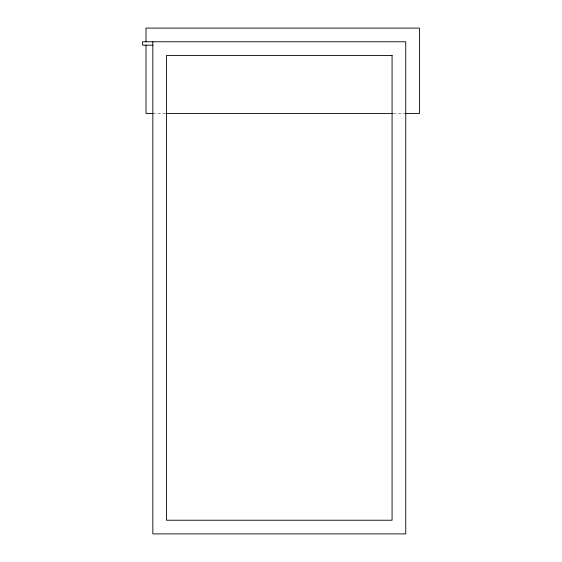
<?xml version="1.0" encoding="UTF-8"?>
<svg xmlns="http://www.w3.org/2000/svg" width="562" height="562" viewBox="0 0 562 562"><rect width="100%" height="100%" fill="white"/><g stroke="black" fill="none" stroke-linecap="round" stroke-linejoin="round"><path stroke-width="0.42" stroke-dasharray="2.81 2.11" d="M152.843 113.538L165.137 113.538M393.449 113.538L405.743 113.538"/><path stroke-width="0.84" d="M152.843 45.185L142.586 45.185L142.586 41.771L405.743 41.771L405.743 533.9L152.843 533.9L152.843 41.771M152.843 113.538L146.008 113.538L146.008 45.185M165.966 113.538L392.613 113.538M405.743 113.538L419.414 113.538L419.414 28.1L146.008 28.1L146.008 41.771M392.072 55.441L166.514 55.441L166.514 520.229L392.072 520.229L392.072 55.441"/></g></svg>
